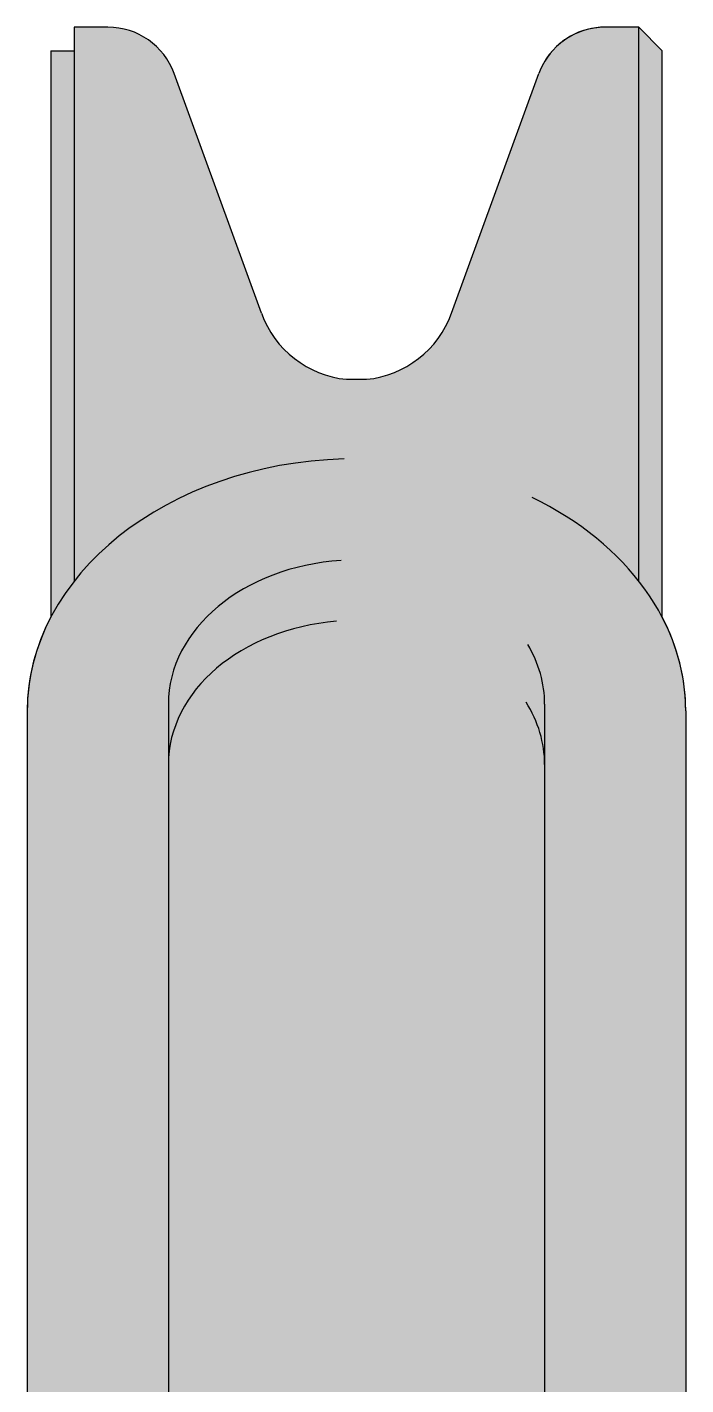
# Model space of a CAD drawing. Extents: x -1899985 to 1774885, y 556286 to 2175695.
# Drawn here: x -1659593.8 to -1659549.8, y 569071.2 to 569161.9 of the extents above; entities that cross this region are included whole.
import ezdxf

# ---------------------------------------------------------------- set-up
doc = ezdxf.new("R2010")
doc.units = 0
doc.header["$LTSCALE"] = 10
doc.header["$MEASUREMENT"] = 0
for name, color, linetype in [('20剖面图$0$5剖面线层', 2, 'Continuous'), ('20剖面图$0$A-LIN-V', 9, 'Continuous'), ('20剖面图$0$EWHS5T6M-2', 7, 'Continuous'), ('A-LIN-V', 9, 'Continuous')]:
    doc.layers.add(name, color=color, linetype=linetype)

# ---------------------------------------------------------------- blocks, each defined once
blk = doc.blocks.new('20剖面图$0$zw$A4DD')
at = {"layer": '20剖面图$0$5剖面线层'}
h = blk.add_hatch(color=256, dxfattribs=at)
h.dxf.hatch_style = 1
edge = h.paths.add_edge_path()
edge.add_ellipse((33.09813320514877, 284.4568697157738), major_axis=(-13.99859999999995, 1.38080171e-08), ratio=0.9659258262890728, start_angle=5.840143224736362e-08, end_angle=21.78678964160328)
edge.add_line((20.09943323133484, 279.4382737407104), (20.09943323133484, 217.0065894142754))
edge.add_line((20.09943323133484, 217.0065894142754), (21.09933323133009, 216.0066894142765))
edge.add_line((21.09933323133373, 216.0066894142765), (22.52812179526518, 216.0066894142765))
edge.add_ellipse((22.52812179526518, 219.0063894142768), major_axis=(2.99970000000006, 0), ratio=1, start_angle=270.0000000000695, end_angle=339.9999999999912)
edge.add_line((25.3469177498373, 217.9804315903421), (29.05785902978096, 228.1761589619127))
edge.add_ellipse((33.09813323133494, 226.7056194142751), major_axis=(-4.299570000000191, 0), ratio=1, start_angle=316.3209643453162, end_angle=340.00000000002126, ccw=False)
edge.add_ellipse((33.11880952487627, 232.1966468274222), major_axis=(4.019580552825661, 0), ratio=1, start_angle=218.8545839475321, end_angle=270.02600712676)
edge.add_ellipse((33.11880952487627, 232.1966468274222), major_axis=(4.019580552825758, 0), ratio=1, start_angle=270.0260057953477, end_angle=320.7139271278186)
edge.add_ellipse((33.09813323133494, 226.7056194142751), major_axis=(-4.299570000000136, 0), ratio=1, start_angle=199.9999999999788, end_angle=223.2475467300871, ccw=False)
edge.add_line((37.13840743288529, 228.1761589619091), (40.84934871283258, 217.9804315903384))
edge.add_ellipse((43.6681446674047, 219.0063894142768), major_axis=(2.999700000000112, 0), ratio=1, start_angle=200.0000000000979, end_angle=270)
edge.add_line((43.6681446674047, 216.0066894142765), (45.09693323133613, 216.0066894142765))
edge.add_line((45.09693323133613, 216.0066894142765), (46.09683323133867, 217.0065894142754))
edge.add_line((46.09683323133504, 217.0065894142754), (46.09683323133504, 279.4382738091262))
edge.add_ellipse((33.09813320514877, 284.4568697157738), major_axis=(-13.99859999999993, 1.38117915e-08), ratio=0.9659258262890812, start_angle=158.213211045115, end_angle=180.000000054579)
edge.add_line((47.09673320514776, 284.4568697157738), (47.09673320486399, 333.1917560740112))
edge.add_line((47.09673320486763, 333.1917560740148), (47.09673321056834, 376.9111512425443))
edge.add_ellipse((33.09813321056936, 376.9111512425443), major_axis=(-13.99860000000034, -4.4111411e-09), ratio=0.7660444431189731, start_angle=180.0000000001257, end_angle=201.7867890554682)
edge.add_line((46.09683323133504, 380.8912368768797), (46.09683323133504, 404.9877894142773))
edge.add_line((46.09683323133504, 404.9877894142773), (45.09693323133613, 405.9876894142726))
edge.add_line((45.09693323133613, 405.9876894142726), (43.66814466740834, 405.9876894142726))
edge.add_ellipse((43.6681446674047, 402.9879894142721), major_axis=(2.999699999999982, 0), ratio=1, start_angle=90, end_angle=159.9999999999911)
edge.add_line((40.84934871283258, 404.013947238207), (37.13840743288529, 393.8182198666364))
edge.add_ellipse((33.09813323133494, 395.2887594142703), major_axis=(-4.299569999999969, 0), ratio=1, start_angle=455.7613402516656, end_angle=519.9999999999591, ccw=False)
edge.add_line((33.52974551641092, 391.0109079652066), (32.66652094625533, 391.0109079652102))
edge.add_ellipse((33.09813323133494, 395.2887594142739), major_axis=(-4.299569999999969, 0), ratio=1, start_angle=379.99999999997874, end_angle=444.2386597483344, ccw=False)
edge.add_line((29.0578590297846, 393.81821986664), (25.3469177498373, 404.0139472382106))
edge.add_ellipse((22.52812179526518, 402.9879894142759), major_axis=(2.999699999999982, 0), ratio=1, start_angle=20.00000000000884, end_angle=89.99999999993048)
edge.add_line((22.52812179526518, 405.9876894142726), (21.09933323133373, 405.9876894142726))
edge.add_line((21.09933323133373, 405.9876894142726), (21.09933323133373, 404.9877894142773))
edge.add_line((21.09933323133373, 404.9877894142773), (20.0994332313312, 404.9877894142773))
edge.add_line((20.09943323133484, 404.9877894142773), (20.09943323133484, 380.8912369212921))
edge.add_ellipse((33.09813321056936, 376.9111512425443), major_axis=(-13.99860000000001, -4.4111411e-09), ratio=0.7660444431189835, start_angle=338.2132104589558, end_angle=359.999999976451)
edge.add_line((19.09953321056673, 376.9111512425407), (19.09953320486602, 333.1917560740148))
edge.add_line((19.09953320486602, 333.1917560740112), (19.09953320488057, 330.9951894142797))
edge.add_line((19.09953320488057, 330.9951894142797), (19.09953320510976, 290.9991894142731))
edge.add_line((19.09953320510976, 290.9991894142731), (19.09953320514978, 284.4568697167015))
for p, q in [((20.09943323133484, 404.9877894142773), (21.09933323133373, 404.9877894142773)), ((32.66652094625533, 391.0109079652102), (33.52974551641092, 391.0109079652066))]:
    blk.add_line(p, q)
at = {"layer": '20剖面图$0$EWHS5T6M-2', "color": 7, "linetype": 'Continuous'}
for p, q in [((22.52812179526518, 405.9876894142726), (21.09933323133373, 405.9876894142726)), ((21.09933323133373, 405.9876894142726), (21.09933323133373, 382.4346238817162)), ((22.52812179526518, 405.9876894142726), (21.09933323133373, 405.9876894142726)), ((21.09933323133373, 405.9876894142726), (21.09933323133373, 404.9877894142773)), ((45.09693323133613, 405.9876894142726), (43.6681446674047, 405.9876894142726)), ((45.09693323133613, 405.9876894142726), (43.6681446674047, 405.9876894142726)), ((45.09693323133613, 382.4346238741018), (45.09693323133613, 405.9876894142761)), ((46.09683323133504, 404.9877894142773), (45.09693323133613, 405.9876894142726)), ((46.09683323133504, 404.9877894142773), (45.09693323133613, 405.9876894142726)), ((20.09943323133484, 404.9877894142773), (20.09943323133484, 380.8912368894162)), ((20.09943323133484, 404.9877894142773), (20.09943323133484, 380.8912368894162)), ((46.09683323133504, 380.8912368768797), (46.09683323133504, 404.9877894142773)), ((46.09683323133504, 380.8912368768797), (46.09683323133504, 404.9877894142773)), ((29.0578590297846, 393.81821986664), (25.3469177498373, 404.0139472382143)), ((29.0578590297846, 393.81821986664), (25.3469177498373, 404.0139472382143)), ((37.13840743288529, 393.8182198666364), (40.84934871283258, 404.0139472382106)), ((25.09893321047639, 377.1976924996125), (25.09893320475385, 333.2882403218791)), ((41.09733321047679, 377.1976924996125), (41.09733320475425, 333.2882403218828)), ((19.09953321056673, 376.9111512425443), (19.09953320486602, 333.1917560740148)), ((19.09953321056673, 376.9111512425443), (19.09953320486602, 333.1917560740148)), ((47.09673321056834, 376.9111512425443), (47.09673320486763, 333.1917560740148)), ((47.09673321056834, 376.9111512425443), (47.09673320486763, 333.1917560740148))]:
    blk.add_line(p, q, dxfattribs=at)
for centre, radius, start, end in [((22.52812179526518, 402.9879894142759), 2.999699999999982, 20.00000000001598, 90), ((22.52812179526518, 402.9879894142759), 2.999699999999982, 20.00000000001598, 90), ((43.6681446674047, 402.9879894142721), 2.999699999999982, 90, 159.999999999984), ((43.6681446674047, 402.9879894142759), 2.99969999999989, 90, 148.6539019753614), ((33.09813323133494, 395.2887594142739), 4.299569999999969, 200.0000000000159, 264.2386597487251), ((33.09813323133494, 395.2887594142739), 4.299569999999969, 200.0000000000159, 264.2386597487251), ((33.09813323133494, 395.2887594142703), 4.299569999999969, 275.761340251275, 339.999999999984)]:
    blk.add_arc(centre, radius, start, end, dxfattribs=at)
for centre, major_axis, ratio, start_param, end_param in [((33.09813321056936, 376.9111512425443), (-13.99860000000001, -4.4111411e-09), 0.7660444431189835, 4.750321489177927, 6.283185306768237), ((33.09813321056936, 376.9111512425443), (-13.99860000000034, -4.4111411e-09), 0.7660444431189731, 3.141592653591647, 4.150051445725736), ((33.09813321047841, 377.1976924996125), (-7.999200000000001, -2.5215084e-09), 0.7660444431189488, 4.794697985126886, 6.283185307179521), ((33.09813321056936, 376.9111512425443), (-13.99860000000001, -4.4111411e-09), 0.7660444431189835, 5.90293409624883, 6.283185306768577), ((33.09813321128968, 374.6267991759087), (-7.999199999999951, -2.5210644e-09), 0.7660444431189882, 4.8196325618118, 6.283185307180189), ((33.09813321056936, 376.9111512425443), (-13.99860000000034, -4.4111411e-09), 0.7660444431189731, 3.141592653591986, 3.521843856045181), ((33.09813321047841, 377.1976924996125), (-7.999200000000388, -2.5203983e-09), 0.7660444431189414, 3.141592653593178, 3.568787526168988), ((33.09813321128968, 374.6267991759087), (-7.999200000000388, -2.5203983e-09), 0.7660444431189397, 3.141592653593178, 3.590006801915758)]:
    blk.add_ellipse(centre, major_axis=major_axis, ratio=ratio, start_param=start_param, end_param=end_param, dxfattribs=at)
blk = doc.blocks.new('20剖面图$0$5555rrrrrrrrrrr')
at = {"xscale": 1.571585729816195, "yscale": 1.571585729816195, "zscale": 1.571585729816195, "rotation": 359.9999999998954}
blk.add_blockref('20剖面图$0$zw$A4DD', (-1631638.432947429, 568558.9105233775), dxfattribs=at)
blk = doc.blocks.new('20剖面图')
at = {"layer": '20剖面图$0$A-LIN-V'}
blk.add_blockref('20剖面图$0$5555rrrrrrrrrrr', (-27985.39967759955, -35.03928341169376), dxfattribs=at)

msp = doc.modelspace()

# ---------------------------------------------------------------- block references
at = {"layer": 'A-LIN-V'}
msp.add_blockref('20剖面图', (0, 0), dxfattribs=at)

doc.saveas('drawing.dxf')
